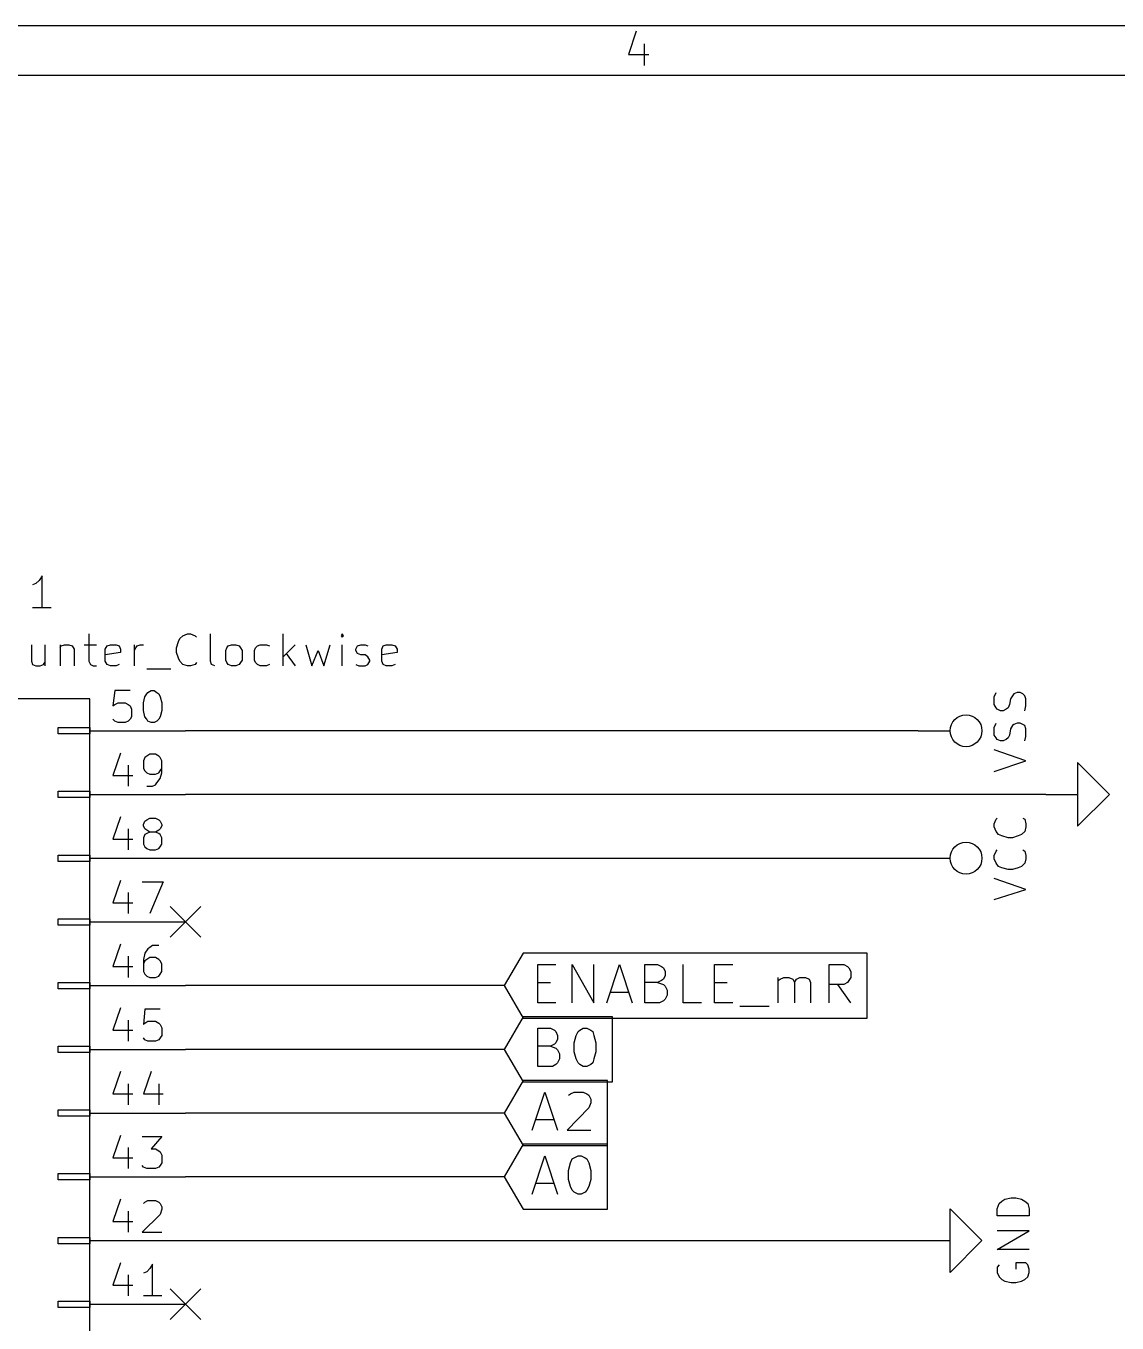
# Model space of a CAD drawing. Extents: x 10 to 287, y -200 to -10.
# Drawn here: x 161.3 to 204.8, y -61.7 to -10 of the extents above; entities that cross this region are included whole.
import ezdxf

# ---------------------------------------------------------------- set-up
doc = ezdxf.new("R2010")
doc.units = 0
doc.header["$MEASUREMENT"] = 0
for name, color, linetype in [('BLUE2', 5, 'CONTINUOUS'), ('CYAN2', 4, 'CONTINUOUS'), ('GREEN2', 3, 'CONTINUOUS'), ('LYELLOW', 51, 'CONTINUOUS'), ('RED2', 1, 'CONTINUOUS')]:
    doc.layers.add(name, color=color, linetype=linetype)

msp = doc.modelspace()

# ---------------------------------------------------------------- linework, layer by layer
at = {"layer": 'BLUE2', "linetype": 'CONTINUOUS'}
for p, q in [((167.03, -45.1104), (168.25, -46.3296)), ((168.25, -45.1104), (167.03, -46.3296)), ((167.03, -60.3504), (168.25, -61.5696)), ((168.25, -60.3504), (167.03, -61.5696))]:
    msp.add_line(p, q, dxfattribs=at)
at = {"layer": 'CYAN2', "linetype": 'CONTINUOUS'}
for p, q in [((161.925, -31.9278), (161.798, -32.1056)), ((161.925, -33.1978), (161.925, -31.9278)), ((161.671, -32.2326), (161.544, -32.2834)), ((161.798, -32.1056), (161.671, -32.2326)), ((162.281, -33.1978), (161.544, -33.1978)), ((163.779, -34.2392), (163.779, -35.3314)), ((167.284, -34.798), (167.361, -34.544)), ((167.361, -34.544), (167.411, -34.417)), ((167.411, -34.417), (167.538, -34.3154)), ((167.538, -34.3154), (167.716, -34.2392)), ((167.716, -34.2392), (167.843, -34.2392)), ((167.843, -34.2392), (168.021, -34.3154)), ((168.021, -34.3154), (168.072, -34.3662)), ((168.631, -35.3314), (168.631, -34.2392)), ((171.526, -35.5092), (171.526, -34.2392)), ((173.888, -34.2392), (173.838, -34.3154)), ((173.838, -34.3154), (173.888, -34.3662)), ((173.939, -34.3154), (173.888, -34.2392)), ((173.888, -34.2392), (173.888, -34.3662)), ((173.888, -34.3662), (173.939, -34.3154)), ((161.493, -34.671), (161.493, -35.3314)), ((162.027, -34.671), (162.027, -35.5092)), ((162.636, -34.671), (162.636, -35.5092)), ((162.636, -34.798), (162.687, -34.7218)), ((162.687, -34.7218), (162.814, -34.671)), ((162.814, -34.671), (162.992, -34.671)), ((162.992, -34.671), (163.119, -34.7218)), ((163.119, -34.7218), (163.195, -34.8488)), ((163.195, -34.8488), (163.195, -35.5092)), ((163.601, -34.671), (164.084, -34.671)), ((164.44, -34.8488), (164.516, -34.7218)), ((164.44, -35.3314), (164.44, -34.8488)), ((165.049, -34.9758), (164.44, -35.0774)), ((164.516, -34.7218), (164.643, -34.671)), ((164.643, -34.671), (164.871, -34.671)), ((164.871, -34.671), (164.998, -34.7218)), ((164.998, -34.7218), (165.049, -34.8488)), ((165.049, -34.8488), (165.049, -34.9758)), ((165.608, -35.5092), (165.608, -34.671)), ((165.608, -34.8996), (165.659, -34.798)), ((165.659, -34.798), (165.71, -34.7218)), ((165.71, -34.7218), (165.837, -34.671)), ((165.837, -34.671), (165.964, -34.671)), ((167.284, -34.9758), (167.284, -34.798)), ((167.361, -35.2044), (167.284, -34.9758)), ((169.24, -34.8996), (169.291, -34.798)), ((169.24, -35.2806), (169.24, -34.8996)), ((169.291, -34.798), (169.342, -34.7218)), ((169.342, -34.7218), (169.469, -34.671)), ((169.469, -34.671), (169.647, -34.671)), ((169.647, -34.671), (169.774, -34.7218)), ((169.774, -34.7218), (169.824, -34.798)), ((169.824, -34.798), (169.901, -34.8996)), ((169.901, -34.8996), (169.901, -35.2806)), ((170.383, -34.8996), (170.434, -34.798)), ((170.383, -35.2806), (170.383, -34.8996)), ((170.434, -34.798), (170.51, -34.7218)), ((170.51, -34.7218), (170.612, -34.671)), ((170.612, -34.671), (170.866, -34.671)), ((170.866, -34.671), (170.993, -34.7218)), ((172.009, -34.671), (171.526, -35.1536)), ((171.653, -35.0266), (172.009, -35.5092)), ((172.441, -34.671), (172.669, -35.5092)), ((172.669, -35.5092), (172.923, -34.8996)), ((172.923, -34.8996), (173.152, -35.5092)), ((173.152, -35.5092), (173.406, -34.671)), ((173.888, -35.5092), (173.888, -34.671)), ((174.422, -34.8488), (174.498, -34.7218)), ((174.422, -34.8996), (174.422, -34.8488)), ((174.498, -35.0266), (174.422, -34.8996)), ((174.498, -34.7218), (174.625, -34.671)), ((174.625, -35.0774), (174.498, -35.0266)), ((174.625, -34.671), (174.803, -34.671)), ((174.803, -35.0774), (174.625, -35.0774)), ((174.803, -34.671), (174.904, -34.7218)), ((174.904, -35.1536), (174.803, -35.0774)), ((174.981, -35.2806), (174.904, -35.1536)), ((175.463, -34.8488), (175.514, -34.7218)), ((175.463, -35.3314), (175.463, -34.8488)), ((176.073, -34.9758), (175.463, -35.0774)), ((175.514, -34.7218), (175.641, -34.671)), ((175.641, -34.671), (175.87, -34.671)), ((175.87, -34.671), (175.997, -34.7218)), ((175.997, -34.7218), (176.073, -34.8488)), ((176.073, -34.8488), (176.073, -34.9758)), ((161.493, -35.3314), (161.544, -35.4584)), ((161.544, -35.4584), (161.671, -35.5092)), ((161.671, -35.5092), (161.849, -35.5092)), ((161.849, -35.5092), (161.976, -35.4584)), ((161.976, -35.4584), (162.027, -35.3822)), ((163.779, -35.3314), (163.855, -35.4584)), ((163.855, -35.4584), (163.957, -35.5092)), ((163.957, -35.5092), (164.084, -35.5092)), ((164.516, -35.4584), (164.44, -35.3314)), ((164.643, -35.5092), (164.516, -35.4584)), ((164.871, -35.5092), (164.643, -35.5092)), ((164.998, -35.4584), (164.871, -35.5092)), ((166.091, -35.6362), (167.056, -35.6362)), ((167.411, -35.3314), (167.361, -35.2044)), ((167.538, -35.4584), (167.411, -35.3314)), ((167.716, -35.5092), (167.538, -35.4584)), ((167.843, -35.5092), (167.716, -35.5092)), ((168.021, -35.4584), (167.843, -35.5092)), ((168.072, -35.3822), (168.021, -35.4584)), ((168.681, -35.4584), (168.631, -35.3314)), ((168.808, -35.5092), (168.681, -35.4584)), ((169.291, -35.3822), (169.24, -35.2806)), ((169.342, -35.4584), (169.291, -35.3822)), ((169.469, -35.5092), (169.342, -35.4584)), ((169.647, -35.5092), (169.469, -35.5092)), ((169.774, -35.4584), (169.647, -35.5092)), ((169.824, -35.3822), (169.774, -35.4584)), ((169.901, -35.2806), (169.824, -35.3822)), ((170.434, -35.3822), (170.383, -35.2806)), ((170.51, -35.4584), (170.434, -35.3822)), ((170.612, -35.5092), (170.51, -35.4584)), ((170.866, -35.5092), (170.612, -35.5092)), ((170.993, -35.4584), (170.866, -35.5092)), ((174.422, -35.4584), (174.549, -35.5092)), ((174.549, -35.5092), (174.803, -35.5092)), ((174.803, -35.5092), (174.904, -35.4584)), ((174.904, -35.4584), (174.981, -35.3314)), ((174.981, -35.3314), (174.981, -35.2806)), ((175.514, -35.4584), (175.463, -35.3314)), ((175.641, -35.5092), (175.514, -35.4584)), ((175.87, -35.5092), (175.641, -35.5092)), ((175.997, -35.4584), (175.87, -35.5092)), ((199.873, -36.7538), (199.949, -36.576)), ((200.609, -36.703), (200.533, -36.83)), ((200.66, -36.6268), (200.609, -36.703)), ((200.787, -36.576), (200.66, -36.6268)), ((200.914, -36.576), (200.787, -36.576)), ((201.016, -36.6268), (200.914, -36.576)), ((201.092, -36.703), (201.016, -36.6268)), ((201.143, -36.83), (201.092, -36.703)), ((199.873, -37.0586), (199.873, -36.7538)), ((199.949, -37.1856), (199.873, -37.0586)), ((200, -37.2364), (199.949, -37.1856)), ((200.431, -37.1856), (200.355, -37.2364)), ((200.482, -37.0586), (200.431, -37.1856)), ((200.533, -36.83), (200.482, -37.0586)), ((201.092, -37.3126), (201.143, -37.1094)), ((201.143, -37.1094), (201.143, -36.83)), ((200.127, -37.3126), (200, -37.2364)), ((200.228, -37.3126), (200.127, -37.3126)), ((200.355, -37.2364), (200.228, -37.3126)), ((199.873, -37.973), (199.949, -37.7952)), ((199.873, -38.2778), (199.873, -37.973)), ((200.533, -38.0238), (200.482, -38.2778)), ((200.609, -37.8968), (200.533, -38.0238)), ((200.66, -37.846), (200.609, -37.8968)), ((200.787, -37.7952), (200.66, -37.846)), ((200.914, -37.7952), (200.787, -37.7952)), ((201.016, -37.846), (200.914, -37.7952)), ((201.092, -37.8968), (201.016, -37.846)), ((201.143, -38.0238), (201.092, -37.8968)), ((201.143, -38.3286), (201.143, -38.0238)), ((199.949, -38.3794), (199.873, -38.2778)), ((200, -38.4556), (199.949, -38.3794)), ((200.127, -38.5064), (200, -38.4556)), ((200.228, -38.5064), (200.127, -38.5064)), ((200.355, -38.4556), (200.228, -38.5064)), ((200.431, -38.3794), (200.355, -38.4556)), ((200.482, -38.2778), (200.431, -38.3794)), ((201.092, -38.5064), (201.143, -38.3286)), ((201.143, -39.2938), (199.873, -38.862)), ((199.873, -39.7256), (201.143, -39.2938)), ((199.873, -41.8084), (199.949, -41.6306)), ((199.873, -41.9354), (199.873, -41.8084)), ((199.949, -41.6306), (200, -41.5798)), ((201.016, -41.5798), (201.092, -41.6306)), ((201.092, -41.6306), (201.143, -41.8084)), ((201.143, -41.8084), (201.143, -41.9354)), ((199.949, -42.1132), (199.873, -41.9354)), ((200.05, -42.2402), (199.949, -42.1132)), ((200.177, -42.291), (200.05, -42.2402)), ((200.431, -42.3672), (200.177, -42.291)), ((200.609, -42.3672), (200.431, -42.3672)), ((200.838, -42.291), (200.609, -42.3672)), ((200.965, -42.2402), (200.838, -42.291)), ((201.092, -42.1132), (200.965, -42.2402)), ((201.143, -41.9354), (201.092, -42.1132)), ((199.873, -43.0784), (199.949, -42.9006)), ((199.949, -42.9006), (200, -42.8498)), ((201.016, -42.8498), (201.092, -42.9006)), ((201.092, -42.9006), (201.143, -43.0784)), ((199.873, -43.2054), (199.873, -43.0784)), ((199.949, -43.3832), (199.873, -43.2054)), ((200.05, -43.5102), (199.949, -43.3832)), ((201.092, -43.3832), (200.965, -43.5102)), ((201.143, -43.2054), (201.092, -43.3832)), ((201.143, -43.0784), (201.143, -43.2054)), ((200.177, -43.561), (200.05, -43.5102)), ((200.431, -43.6372), (200.177, -43.561)), ((200.609, -43.6372), (200.431, -43.6372)), ((200.838, -43.561), (200.609, -43.6372)), ((200.965, -43.5102), (200.838, -43.561)), ((201.143, -44.4246), (199.873, -43.9928)), ((199.873, -44.831), (201.143, -44.4246)), ((200.076, -56.9468), (200.177, -56.8452)), ((200.177, -56.8452), (200.304, -56.769)), ((200.304, -56.769), (200.558, -56.7182)), ((200.558, -56.7182), (200.736, -56.7182)), ((200.736, -56.7182), (200.965, -56.769)), ((200.965, -56.769), (201.092, -56.8452)), ((201.092, -56.8452), (201.219, -56.9468)), ((200, -57.15), (200.076, -56.9468)), ((200, -57.4294), (200, -57.15)), ((201.219, -56.9468), (201.27, -57.15)), ((201.27, -57.15), (201.27, -57.4294)), ((201.27, -57.4294), (200, -57.4294)), ((200, -58.7756), (201.27, -58.039)), ((201.27, -58.039), (200, -58.039)), ((201.27, -58.7756), (200, -58.7756)), ((200.076, -59.3852), (200, -59.4868)), ((201.143, -59.309), (200.736, -59.309)), ((200.736, -59.309), (200.736, -59.563)), ((201.219, -59.3852), (201.143, -59.309)), ((201.27, -59.563), (201.219, -59.3852)), ((200, -59.4868), (200, -59.69)), ((200, -59.69), (200.076, -59.8678)), ((200.076, -59.8678), (200.177, -59.9694)), ((200.177, -59.9694), (200.304, -60.0456)), ((200.965, -60.0456), (201.092, -59.9694)), ((201.092, -59.9694), (201.219, -59.8678)), ((201.219, -59.8678), (201.27, -59.69)), ((201.27, -59.69), (201.27, -59.563)), ((200.304, -60.0456), (200.558, -60.0964)), ((200.558, -60.0964), (200.736, -60.0964)), ((200.736, -60.0964), (200.965, -60.0456))]:
    msp.add_line(p, q, dxfattribs=at)
at = {"layer": 'GREEN2', "linetype": 'CONTINUOUS'}
for p, q in [((196.85, -38.1), (167.64, -38.1)), ((201.93, -40.64), (167.64, -40.64)), ((167.64, -43.18), (196.85, -43.18)), ((180.34, -48.26), (167.64, -48.26)), ((180.34, -50.8), (167.64, -50.8)), ((180.34, -53.34), (167.64, -53.34)), ((180.34, -55.88), (167.64, -55.88)), ((167.64, -58.42), (196.85, -58.42))]:
    msp.add_line(p, q, dxfattribs=at)
at = {"layer": 'LYELLOW', "linetype": 'CONTINUOUS'}
for p, q in [((163.83, -36.83), (158.75, -36.83)), ((163.83, -100.33), (163.83, -36.83))]:
    msp.add_line(p, q, dxfattribs=at)
at = {"layer": 'RED2', "linetype": 'CONTINUOUS'}
for p, q in [((286.995, -10.0076), (10.0076, -10.0076)), ((185.598, -10.2108), (185.293, -11.1506)), ((185.928, -10.7188), (185.928, -11.5824)), ((185.293, -11.1506), (186.106, -11.1506)), ((285.013, -11.9888), (11.9888, -11.9888)), ((164.821, -36.4998), (164.744, -37.1094)), ((165.43, -36.4998), (164.821, -36.4998)), ((166.014, -36.7538), (166.091, -36.6268)), ((166.091, -36.6268), (166.141, -36.576)), ((166.141, -36.576), (166.268, -36.4998)), ((166.268, -36.4998), (166.395, -36.4998)), ((166.395, -36.4998), (166.497, -36.576)), ((166.497, -36.576), (166.573, -36.6268)), ((166.573, -36.6268), (166.624, -36.7538)), ((163.83, -36.83), (158.75, -36.83)), ((163.83, -100.33), (163.83, -36.83)), ((164.744, -37.1094), (164.821, -37.0586)), ((164.821, -37.0586), (164.948, -36.9824)), ((164.948, -36.9824), (165.227, -36.9824)), ((165.227, -36.9824), (165.354, -37.0586)), ((165.354, -37.0586), (165.43, -37.1094)), ((165.43, -37.1094), (165.481, -37.2364)), ((165.964, -36.9824), (166.014, -36.7538)), ((165.964, -37.2872), (165.964, -36.9824)), ((166.624, -36.7538), (166.7, -36.9824)), ((166.7, -36.9824), (166.7, -37.2872)), ((164.821, -37.719), (164.744, -37.6428)), ((164.948, -37.7698), (164.821, -37.719)), ((165.354, -37.719), (165.227, -37.7698)), ((165.43, -37.6428), (165.354, -37.719)), ((165.481, -37.5412), (165.43, -37.6428)), ((165.481, -37.2364), (165.481, -37.5412)), ((166.014, -37.5412), (165.964, -37.2872)), ((166.091, -37.6428), (166.014, -37.5412)), ((166.141, -37.719), (166.091, -37.6428)), ((166.268, -37.7698), (166.141, -37.719)), ((166.497, -37.719), (166.395, -37.7698)), ((166.573, -37.6428), (166.497, -37.719)), ((166.624, -37.5412), (166.573, -37.6428)), ((166.7, -37.2872), (166.624, -37.5412)), ((162.56, -38.227), (162.56, -37.973)), ((162.56, -37.973), (163.83, -37.973)), ((163.83, -38.227), (162.56, -38.227)), ((163.83, -37.973), (163.83, -38.227)), ((163.83, -38.1), (167.64, -38.1)), ((165.227, -37.7698), (164.948, -37.7698)), ((166.395, -37.7698), (166.268, -37.7698)), ((196.85, -38.1), (198.12, -38.1)), ((165.049, -38.989), (164.744, -39.878)), ((166.014, -39.1668), (165.964, -39.2938)), ((166.091, -39.116), (166.014, -39.1668)), ((166.218, -39.0398), (166.091, -39.116)), ((166.446, -39.0398), (166.218, -39.0398)), ((166.573, -39.116), (166.446, -39.0398)), ((166.624, -39.1668), (166.573, -39.116)), ((166.7, -39.2938), (166.624, -39.1668)), ((165.354, -39.4716), (165.354, -40.3098)), ((165.964, -39.2938), (165.964, -39.5986)), ((165.964, -39.5986), (166.014, -39.7002)), ((166.014, -39.7002), (166.091, -39.7764)), ((166.091, -39.7764), (166.218, -39.8272)), ((166.446, -39.8272), (166.573, -39.7764)), ((166.573, -39.7764), (166.624, -39.7002)), ((166.624, -39.7002), (166.7, -39.5986)), ((166.624, -40.005), (166.7, -39.7764)), ((166.7, -39.7764), (166.7, -39.2938)), ((204.47, -40.64), (203.2, -39.37)), ((203.2, -39.37), (203.2, -40.64)), ((164.744, -39.878), (165.532, -39.878)), ((166.091, -40.3098), (166.319, -40.3098)), ((166.218, -39.8272), (166.446, -39.8272)), ((166.319, -40.3098), (166.446, -40.259)), ((166.446, -40.259), (166.497, -40.1828)), ((166.497, -40.1828), (166.624, -40.005)), ((162.56, -40.767), (162.56, -40.513)), ((162.56, -40.513), (163.83, -40.513)), ((163.83, -40.767), (162.56, -40.767)), ((163.83, -40.513), (163.83, -40.767)), ((163.83, -40.64), (167.64, -40.64)), ((201.93, -40.64), (203.2, -40.64)), ((203.2, -40.64), (203.2, -41.91)), ((203.2, -41.91), (204.47, -40.64)), ((165.049, -41.529), (164.744, -42.418)), ((165.964, -41.8338), (166.014, -41.7068)), ((165.964, -41.8846), (165.964, -41.8338)), ((166.014, -41.7068), (166.091, -41.656)), ((166.091, -41.656), (166.218, -41.5798)), ((166.218, -41.5798), (166.446, -41.5798)), ((166.446, -41.5798), (166.573, -41.656)), ((166.573, -41.656), (166.624, -41.7068)), ((166.624, -41.7068), (166.7, -41.8338)), ((166.7, -41.8338), (166.7, -41.8846)), ((165.354, -42.0116), (165.354, -42.8498)), ((166.014, -42.0116), (165.964, -41.8846)), ((166.014, -42.2402), (165.964, -42.3672)), ((165.964, -42.3672), (165.964, -42.6212)), ((166.091, -42.0624), (166.014, -42.0116)), ((166.091, -42.1894), (166.014, -42.2402)), ((166.218, -42.1386), (166.091, -42.0624)), ((166.218, -42.1386), (166.091, -42.1894)), ((166.446, -42.1386), (166.218, -42.1386)), ((166.573, -42.0624), (166.446, -42.1386)), ((166.573, -42.1894), (166.446, -42.1386)), ((166.624, -42.0116), (166.573, -42.0624)), ((166.624, -42.2402), (166.573, -42.1894)), ((166.7, -41.8846), (166.624, -42.0116)), ((166.7, -42.3672), (166.624, -42.2402)), ((166.7, -42.6212), (166.7, -42.3672)), ((164.744, -42.418), (165.532, -42.418)), ((165.964, -42.6212), (166.014, -42.7228)), ((166.014, -42.7228), (166.091, -42.799)), ((166.091, -42.799), (166.218, -42.8498)), ((166.218, -42.8498), (166.446, -42.8498)), ((166.446, -42.8498), (166.573, -42.799)), ((166.573, -42.799), (166.624, -42.7228)), ((166.624, -42.7228), (166.7, -42.6212)), ((162.56, -43.307), (162.56, -43.053)), ((162.56, -43.053), (163.83, -43.053)), ((163.83, -43.307), (162.56, -43.307)), ((163.83, -43.053), (163.83, -43.307)), ((163.83, -43.18), (167.64, -43.18)), ((196.85, -43.18), (198.12, -43.18)), ((165.049, -44.069), (164.744, -44.958)), ((165.913, -44.1198), (166.751, -44.1198)), ((166.751, -44.1198), (166.218, -45.3898)), ((164.744, -44.958), (165.532, -44.958)), ((165.354, -44.5516), (165.354, -45.3898)), ((162.56, -45.847), (162.56, -45.593)), ((162.56, -45.593), (163.83, -45.593)), ((163.83, -45.847), (162.56, -45.847)), ((163.83, -45.593), (163.83, -45.847)), ((163.83, -45.72), (167.64, -45.72)), ((165.049, -46.609), (164.744, -47.498)), ((166.014, -46.9646), (165.964, -47.2186)), ((166.141, -46.7868), (166.014, -46.9646)), ((166.218, -46.736), (166.141, -46.7868)), ((166.319, -46.6598), (166.218, -46.736)), ((166.573, -46.6598), (166.319, -46.6598)), ((181.102, -46.9646), (180.34, -48.26)), ((194.818, -46.9646), (181.102, -46.9646)), ((194.818, -48.26), (194.818, -46.9646)), ((164.744, -47.498), (165.532, -47.498)), ((165.354, -47.0916), (165.354, -47.9298)), ((165.964, -47.2186), (165.964, -47.7012)), ((166.014, -47.2694), (165.964, -47.3964)), ((166.091, -47.2186), (166.014, -47.2694)), ((166.218, -47.1424), (166.091, -47.2186)), ((166.446, -47.1424), (166.218, -47.1424)), ((166.573, -47.2186), (166.446, -47.1424)), ((166.624, -47.2694), (166.573, -47.2186)), ((166.7, -47.3964), (166.624, -47.2694)), ((166.7, -47.7012), (166.7, -47.3964)), ((181.686, -48.9458), (181.686, -47.4218)), ((181.686, -47.4218), (182.397, -47.4218)), ((183.058, -48.9458), (183.058, -47.4218)), ((183.058, -47.4218), (183.921, -48.9458)), ((183.921, -48.9458), (183.921, -47.4218)), ((184.429, -48.9458), (184.937, -47.4218)), ((184.937, -47.4218), (185.445, -48.9458)), ((185.953, -48.9458), (185.953, -47.4218)), ((185.953, -47.4218), (186.461, -47.4218)), ((186.461, -47.4218), (186.614, -47.498)), ((186.614, -47.498), (186.69, -47.5488)), ((186.69, -47.5488), (186.766, -47.7012)), ((187.477, -48.9458), (187.477, -47.4218)), ((188.722, -48.9458), (188.722, -47.4218)), ((188.722, -47.4218), (189.459, -47.4218)), ((193.294, -48.9458), (193.294, -47.4218)), ((193.294, -47.4218), (193.878, -47.4218)), ((193.878, -47.4218), (194.031, -47.498)), ((194.031, -47.498), (194.081, -47.5488)), ((194.081, -47.5488), (194.158, -47.7012)), ((165.964, -47.7012), (166.014, -47.8028)), ((166.014, -47.8028), (166.091, -47.879)), ((166.091, -47.879), (166.218, -47.9298)), ((166.218, -47.9298), (166.446, -47.9298)), ((166.446, -47.9298), (166.573, -47.879)), ((166.573, -47.879), (166.624, -47.8028)), ((166.624, -47.8028), (166.7, -47.7012)), ((186.614, -48.0568), (186.461, -48.133)), ((186.69, -48.006), (186.614, -48.0568)), ((186.766, -47.8536), (186.69, -48.006)), ((186.766, -47.7012), (186.766, -47.8536)), ((191.262, -48.9458), (191.262, -47.9298)), ((191.262, -48.0568), (191.338, -48.006)), ((191.338, -48.006), (191.491, -47.9298)), ((191.491, -47.9298), (191.694, -47.9298)), ((191.694, -47.9298), (191.846, -48.006)), ((191.846, -48.006), (191.922, -48.133)), ((191.922, -48.133), (191.999, -48.006)), ((191.999, -48.006), (192.126, -47.9298)), ((192.126, -47.9298), (192.354, -47.9298)), ((192.354, -47.9298), (192.507, -48.006)), ((192.507, -48.006), (192.557, -48.133)), ((194.081, -48.0568), (194.031, -48.133)), ((194.158, -47.9298), (194.081, -48.0568)), ((194.158, -47.7012), (194.158, -47.9298)), ((162.56, -48.387), (162.56, -48.133)), ((162.56, -48.133), (163.83, -48.133)), ((163.83, -48.387), (162.56, -48.387)), ((163.83, -48.133), (163.83, -48.387)), ((163.83, -48.26), (167.64, -48.26)), ((180.34, -48.26), (181.102, -49.5554)), ((181.686, -48.133), (182.194, -48.133)), ((184.582, -48.514), (185.318, -48.514)), ((186.461, -48.133), (185.953, -48.133)), ((186.461, -48.133), (186.69, -48.2092)), ((186.69, -48.2092), (186.766, -48.2854)), ((186.766, -48.2854), (186.842, -48.4378)), ((186.842, -48.4378), (186.842, -48.641)), ((188.722, -48.133), (189.23, -48.133)), ((191.922, -48.133), (191.922, -48.9458)), ((192.557, -48.133), (192.557, -48.9458)), ((193.878, -48.2092), (193.294, -48.2092)), ((194.158, -48.9458), (193.65, -48.2092)), ((194.031, -48.133), (193.878, -48.2092)), ((194.818, -49.5554), (194.818, -48.26)), ((182.397, -48.9458), (181.686, -48.9458)), ((186.538, -48.9458), (185.953, -48.9458)), ((186.69, -48.8696), (186.538, -48.9458)), ((186.766, -48.7934), (186.69, -48.8696)), ((186.842, -48.641), (186.766, -48.7934)), ((188.214, -48.9458), (187.477, -48.9458)), ((189.459, -48.9458), (188.722, -48.9458)), ((189.738, -49.0728), (190.906, -49.0728)), ((165.049, -49.149), (164.744, -50.038)), ((165.354, -49.6316), (165.354, -50.4698)), ((166.014, -49.1998), (165.964, -49.8094)), ((166.624, -49.1998), (166.014, -49.1998)), ((181.102, -49.5046), (180.34, -50.8)), ((184.658, -49.5046), (181.102, -49.5046)), ((181.102, -49.5554), (194.818, -49.5554)), ((184.658, -50.8), (184.658, -49.5046)), ((164.744, -50.038), (165.532, -50.038)), ((165.964, -49.8094), (166.014, -49.7586)), ((166.014, -49.7586), (166.141, -49.6824)), ((166.141, -49.6824), (166.446, -49.6824)), ((166.446, -49.6824), (166.573, -49.7586)), ((166.573, -49.7586), (166.624, -49.8094)), ((166.624, -49.8094), (166.7, -49.9364)), ((166.7, -49.9364), (166.7, -50.2412)), ((181.686, -51.4858), (181.686, -49.9618)), ((181.686, -49.9618), (182.194, -49.9618)), ((182.194, -49.9618), (182.347, -50.038)), ((182.347, -50.038), (182.397, -50.0888)), ((182.397, -50.0888), (182.474, -50.2412)), ((183.21, -50.2412), (183.286, -50.0888)), ((183.286, -50.0888), (183.363, -50.038)), ((183.363, -50.038), (183.49, -49.9618)), ((183.49, -49.9618), (183.642, -49.9618)), ((183.642, -49.9618), (183.794, -50.038)), ((183.794, -50.038), (183.871, -50.0888)), ((183.871, -50.0888), (183.921, -50.2412)), ((166.014, -50.419), (165.964, -50.3428)), ((166.141, -50.4698), (166.014, -50.419)), ((166.446, -50.4698), (166.141, -50.4698)), ((166.573, -50.419), (166.446, -50.4698)), ((166.624, -50.3428), (166.573, -50.419)), ((166.7, -50.2412), (166.624, -50.3428)), ((182.347, -50.5968), (182.194, -50.673)), ((182.397, -50.546), (182.347, -50.5968)), ((182.474, -50.3936), (182.397, -50.546)), ((182.474, -50.2412), (182.474, -50.3936)), ((183.134, -50.546), (183.21, -50.2412)), ((183.134, -50.9016), (183.134, -50.546)), ((183.921, -50.2412), (183.998, -50.546)), ((183.998, -50.546), (183.998, -50.9016)), ((162.56, -50.927), (162.56, -50.673)), ((162.56, -50.673), (163.83, -50.673)), ((163.83, -50.927), (162.56, -50.927)), ((163.83, -50.673), (163.83, -50.927)), ((163.83, -50.8), (167.64, -50.8)), ((180.34, -50.8), (181.102, -52.0954)), ((182.194, -50.673), (181.686, -50.673)), ((182.194, -50.673), (182.397, -50.7492)), ((182.397, -50.7492), (182.474, -50.8254)), ((182.474, -50.8254), (182.55, -50.9778)), ((182.55, -51.181), (182.474, -51.3334)), ((182.55, -50.9778), (182.55, -51.181)), ((183.21, -51.181), (183.134, -50.9016)), ((183.286, -51.3334), (183.21, -51.181)), ((183.921, -51.181), (183.871, -51.3334)), ((183.998, -50.9016), (183.921, -51.181)), ((184.658, -52.0954), (184.658, -50.8)), ((165.049, -51.689), (164.744, -52.578)), ((166.268, -51.689), (165.964, -52.578)), ((182.27, -51.4858), (181.686, -51.4858)), ((182.397, -51.4096), (182.27, -51.4858)), ((182.474, -51.3334), (182.397, -51.4096)), ((183.363, -51.4096), (183.286, -51.3334)), ((183.49, -51.4858), (183.363, -51.4096)), ((183.642, -51.4858), (183.49, -51.4858)), ((183.794, -51.4096), (183.642, -51.4858)), ((183.871, -51.3334), (183.794, -51.4096)), ((165.354, -52.1716), (165.354, -53.0098)), ((166.573, -52.1716), (166.573, -53.0098)), ((181.102, -52.0446), (180.34, -53.34)), ((184.455, -52.0446), (181.102, -52.0446)), ((181.102, -52.0954), (184.658, -52.0954)), ((184.455, -53.34), (184.455, -52.0446)), ((164.744, -52.578), (165.532, -52.578)), ((165.964, -52.578), (166.751, -52.578)), ((181.458, -54.0258), (181.966, -52.5018)), ((181.966, -52.5018), (182.474, -54.0258)), ((182.905, -52.6288), (182.982, -52.578)), ((182.982, -52.578), (183.134, -52.5018)), ((183.134, -52.5018), (183.49, -52.5018)), ((183.49, -52.5018), (183.642, -52.578)), ((183.642, -52.578), (183.718, -52.6288)), ((183.718, -52.6288), (183.794, -52.7812)), ((162.56, -53.467), (162.56, -53.213)), ((162.56, -53.213), (163.83, -53.213)), ((163.83, -53.213), (163.83, -53.467)), ((183.718, -53.1368), (182.855, -54.0258)), ((183.794, -52.9336), (183.718, -53.1368)), ((183.794, -52.7812), (183.794, -52.9336)), ((163.83, -53.467), (162.56, -53.467)), ((163.83, -53.34), (167.64, -53.34)), ((180.34, -53.34), (181.102, -54.6354)), ((181.61, -53.594), (182.347, -53.594)), ((184.455, -54.6354), (184.455, -53.34)), ((165.049, -54.229), (164.744, -55.118)), ((165.913, -54.2798), (166.7, -54.2798)), ((166.7, -54.2798), (166.268, -54.7624)), ((182.855, -54.0258), (183.794, -54.0258)), ((165.354, -54.7116), (165.354, -55.5498)), ((166.268, -54.7624), (166.446, -54.7624)), ((166.446, -54.7624), (166.573, -54.8386)), ((181.102, -54.5846), (180.34, -55.88)), ((184.455, -54.5846), (181.102, -54.5846)), ((181.102, -54.6354), (184.455, -54.6354)), ((184.455, -55.88), (184.455, -54.5846)), ((164.744, -55.118), (165.532, -55.118)), ((166.573, -54.8386), (166.624, -54.8894)), ((166.624, -54.8894), (166.7, -55.0164)), ((166.7, -55.0164), (166.7, -55.3212)), ((181.458, -56.5658), (181.966, -55.0418)), ((181.966, -55.0418), (182.474, -56.5658)), ((182.982, -55.3212), (183.058, -55.1688)), ((183.058, -55.1688), (183.134, -55.118)), ((183.134, -55.118), (183.286, -55.0418)), ((183.286, -55.0418), (183.413, -55.0418)), ((183.413, -55.0418), (183.566, -55.118)), ((183.566, -55.118), (183.642, -55.1688)), ((183.642, -55.1688), (183.718, -55.3212)), ((162.56, -56.007), (162.56, -55.753)), ((162.56, -55.753), (163.83, -55.753)), ((163.83, -55.753), (163.83, -56.007)), ((165.964, -55.499), (165.913, -55.4228)), ((166.091, -55.5498), (165.964, -55.499)), ((166.446, -55.5498), (166.091, -55.5498)), ((166.573, -55.499), (166.446, -55.5498)), ((166.624, -55.4228), (166.573, -55.499)), ((166.7, -55.3212), (166.624, -55.4228)), ((182.905, -55.626), (182.982, -55.3212)), ((182.905, -55.9816), (182.905, -55.626)), ((183.718, -55.3212), (183.794, -55.626)), ((183.794, -55.626), (183.794, -55.9816)), ((163.83, -56.007), (162.56, -56.007)), ((163.83, -55.88), (167.64, -55.88)), ((180.34, -55.88), (181.102, -57.1754)), ((181.61, -56.134), (182.347, -56.134)), ((182.982, -56.261), (182.905, -55.9816)), ((183.058, -56.4134), (182.982, -56.261)), ((183.718, -56.261), (183.642, -56.4134)), ((183.794, -55.9816), (183.718, -56.261)), ((184.455, -57.1754), (184.455, -55.88)), ((165.049, -56.769), (164.744, -57.658)), ((166.014, -56.896), (166.141, -56.8198)), ((166.141, -56.8198), (166.446, -56.8198)), ((166.446, -56.8198), (166.573, -56.896)), ((183.134, -56.4896), (183.058, -56.4134)), ((183.286, -56.5658), (183.134, -56.4896)), ((183.413, -56.5658), (183.286, -56.5658)), ((183.566, -56.4896), (183.413, -56.5658)), ((183.642, -56.4134), (183.566, -56.4896)), ((165.354, -57.2516), (165.354, -58.0898)), ((166.624, -57.3786), (165.913, -58.0898)), ((165.964, -56.9468), (166.014, -56.896)), ((166.573, -56.896), (166.624, -56.9468)), ((166.624, -56.9468), (166.7, -57.0738)), ((166.7, -57.1754), (166.624, -57.3786)), ((166.7, -57.0738), (166.7, -57.1754)), ((181.102, -57.1754), (184.455, -57.1754)), ((198.12, -58.42), (198.12, -57.15)), ((198.12, -57.15), (199.39, -58.42)), ((164.744, -57.658), (165.532, -57.658)), ((162.56, -58.547), (162.56, -58.293)), ((162.56, -58.293), (163.83, -58.293)), ((163.83, -58.293), (163.83, -58.547)), ((163.83, -58.42), (167.64, -58.42)), ((165.913, -58.0898), (166.7, -58.0898)), ((196.85, -58.42), (198.12, -58.42)), ((199.39, -58.42), (198.12, -59.69)), ((198.12, -59.69), (198.12, -58.42)), ((163.83, -58.547), (162.56, -58.547)), ((165.049, -59.309), (164.744, -60.198)), ((166.319, -59.3598), (166.218, -59.5376)), ((166.319, -60.6298), (166.319, -59.3598)), ((165.354, -59.7916), (165.354, -60.6298)), ((166.091, -59.6646), (165.964, -59.7154)), ((166.218, -59.5376), (166.091, -59.6646)), ((164.744, -60.198), (165.532, -60.198)), ((162.56, -61.087), (162.56, -60.833)), ((162.56, -60.833), (163.83, -60.833)), ((163.83, -60.833), (163.83, -61.087)), ((163.83, -60.96), (167.64, -60.96)), ((166.7, -60.6298), (165.964, -60.6298)), ((163.83, -61.087), (162.56, -61.087))]:
    msp.add_line(p, q, dxfattribs=at)
at = {"layer": 'RED2'}
for centre in [(198.755, -38.1), (198.755, -43.18)]:
    msp.add_circle(centre, 0.635, dxfattribs=at)

doc.saveas('drawing.dxf')
